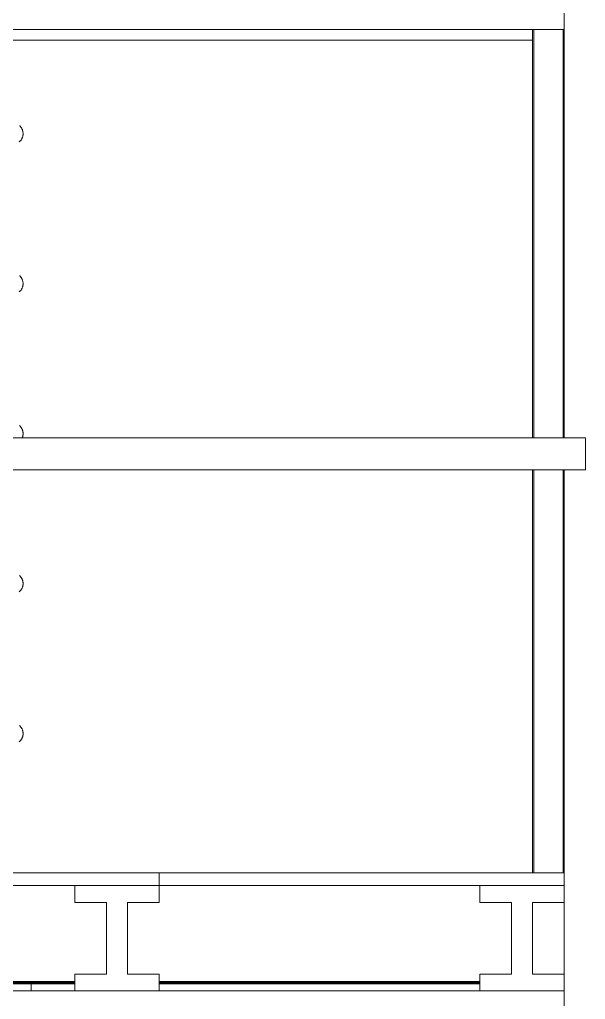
# Model space of a CAD drawing. Header units: inches. Extents: x 22 to 382261, y 22 to 371281.
# Drawn here: x 223490 to 224161, y 146985 to 148147 of the extents above; entities that cross this region are included whole.
import ezdxf

# ---------------------------------------------------------------- set-up
doc = ezdxf.new("R2010")
doc.units = ezdxf.units.IN
doc.header["$MEASUREMENT"] = 0
for name, color, linetype, lineweight in [('A-GLAZ-CWMG', 51, 'Continuous', 9), ('A-ROOF-OTLN', 132, 'Continuous', 9), ('I-WALL', 2, 'Continuous', 9), ('P-PIPE', 3, 'Continuous', 9)]:
    doc.layers.add(name, color=color, linetype=linetype, lineweight=lineweight)

# ---------------------------------------------------------------- blocks, each defined once
blk = doc.blocks.new('96M_High_Galvanize_Water_Tank_Frame_22788 - 96M_High_Galvanize_Water_Tank_Frame_22788-498790-Right Side Elevation')
at = {"layer": 'P-PIPE'}
for p, q in [((3612.8, 7880), (3612.8, 7910)), ((3612.8, 7880), (-485.9, 7880)), ((3575.3, 7880), (3575.3, 7395.7)), ((3576.6, 7880), (3611.6, 7880)), ((3576.6, 7395.7), (3576.6, 7880)), ((3611.6, 7395.7), (3611.6, 7880)), ((3612.8, 7395.7), (3612.8, 7880)), ((-510.9, 7395.7), (3637.8, 7395.7)), ((3637.8, 7357.7), (3637.8, 7395.7)), ((3637.8, 7357.7), (-510.9, 7357.7)), ((3575.3, 7357.7), (3575.3, 6880)), ((3576.6, 6880), (3576.6, 7357.7)), ((3611.6, 6880), (3611.6, 7357.7)), ((3612.8, 6880), (3612.8, 7357.7)), ((-7.2, 6880), (3132.8, 6880)), ((3132.8, 6865), (3132.8, 6880)), ((3132.8, 6880), (3612.8, 6880)), ((3132.8, 6865), (3132.8, 6880)), ((3611.6, 6880), (3576.6, 6880)), ((3612.8, 6865), (3612.8, 6880)), ((3132.8, 6865), (-7.2, 6865)), ((3132.8, 6865), (3032.8, 6865)), ((3032.8, 6865), (3032.8, 6845)), ((3132.8, 6845), (3132.8, 6865)), ((3612.8, 6865), (3132.8, 6865)), ((3612.8, 6865), (3512.8, 6865)), ((3512.8, 6865), (3512.8, 6845)), ((3612.8, 6845), (3612.8, 6865)), ((3032.8, 6845), (3070.3, 6845)), ((3070.3, 6845), (3070.3, 6760)), ((3095.3, 6760), (3095.3, 6845)), ((3095.3, 6845), (3132.8, 6845)), ((3512.8, 6845), (3550.3, 6845)), ((3550.3, 6845), (3550.3, 6760)), ((3575.3, 6760), (3575.3, 6845)), ((3575.3, 6845), (3612.8, 6845)), ((3612.8, 6760), (3612.8, 6845)), ((3032.8, 6760), (3032.8, 6740)), ((3070.3, 6760), (3032.8, 6760)), ((3132.8, 6760), (3095.3, 6760)), ((3132.8, 6740), (3132.8, 6760)), ((3512.8, 6760), (3512.8, 6740)), ((3550.3, 6760), (3512.8, 6760)), ((3612.8, 6760), (3575.3, 6760)), ((3612.8, 6740), (3612.8, 6760)), ((2672.8, 6740), (3032.8, 6740)), ((3032.8, 6740), (3132.8, 6740)), ((3132.8, 6740), (3512.8, 6740)), ((3512.8, 6740), (3612.8, 6740)), ((3612.8, 6740), (3612.8, 6720))]:
    blk.add_line(p, q, dxfattribs=at)
at = {"layer": 'P-PIPE', "flags": 128}
for points in [[(2967.3, 7765.8), (2967.7, 7765.5), (2968, 7765.1), (2968.4, 7764.8), (2968.7, 7764.4), (2969, 7764), (2969.3, 7763.6), (2969.6, 7763.2), (2969.9, 7762.7), (2970.1, 7762.3), (2970.4, 7761.8), (2970.6, 7761.4), (2970.8, 7760.9), (2970.9, 7760.4), (2971.1, 7759.9), (2971.2, 7759.5), (2971.4, 7759), (2971.5, 7758.5), (2971.5, 7758), (2971.6, 7757.5), (2971.6, 7756.9), (2971.6, 7756.4), (2971.6, 7755.9), (2971.6, 7755.4), (2971.6, 7754.9), (2971.5, 7754.4), (2971.4, 7753.9), (2971.3, 7753.4), (2971.2, 7752.9), (2971, 7752.4), (2970.9, 7752), (2970.7, 7751.5), (2970.5, 7751), (2970.3, 7750.6), (2970, 7750.1), (2969.8, 7749.7), (2969.5, 7749.2), (2969.2, 7748.8), (2968.9, 7748.4), (2968.6, 7748), (2968.2, 7747.7), (2967.9, 7747.3), (2967.5, 7746.9), (2967.1, 7746.6)], [(2967.3, 7765.8), (2967.7, 7765.5), (2968, 7765.1), (2968.4, 7764.8), (2968.7, 7764.4), (2969, 7764), (2969.3, 7763.6), (2969.6, 7763.2)], [(2969.9, 7762.7), (2970.1, 7762.3), (2970.4, 7761.8), (2970.6, 7761.4)], [(2970.8, 7760.9), (2970.9, 7760.4), (2971.1, 7759.9), (2971.2, 7759.5), (2971.4, 7759), (2971.5, 7758.5), (2971.5, 7758), (2971.6, 7757.5), (2971.6, 7756.9)], [(2971.6, 7755.4), (2971.6, 7754.9), (2971.5, 7754.4), (2971.4, 7753.9), (2971.3, 7753.4), (2971.2, 7752.9), (2971, 7752.4), (2970.9, 7752), (2970.7, 7751.5), (2970.5, 7751), (2970.3, 7750.6), (2970, 7750.1), (2969.8, 7749.7), (2969.5, 7749.2), (2969.2, 7748.8), (2968.9, 7748.4), (2968.6, 7748), (2968.2, 7747.7), (2967.9, 7747.3)], [(2967.3, 7588), (2967.7, 7587.7), (2968, 7587.3), (2968.4, 7587), (2968.7, 7586.6), (2969, 7586.2), (2969.3, 7585.8), (2969.6, 7585.4), (2969.9, 7584.9), (2970.1, 7584.5), (2970.4, 7584), (2970.6, 7583.6), (2970.8, 7583.1), (2970.9, 7582.6), (2971.1, 7582.1), (2971.2, 7581.7), (2971.4, 7581.2), (2971.5, 7580.7), (2971.5, 7580.2), (2971.6, 7579.7), (2971.6, 7579.1), (2971.6, 7578.6), (2971.6, 7578.1), (2971.6, 7577.6), (2971.6, 7577.1), (2971.5, 7576.6), (2971.4, 7576.1), (2971.3, 7575.6), (2971.2, 7575.1), (2971, 7574.6), (2970.9, 7574.2), (2970.7, 7573.7), (2970.5, 7573.2), (2970.3, 7572.8), (2970, 7572.3), (2969.8, 7571.9), (2969.5, 7571.4), (2969.2, 7571), (2968.9, 7570.6), (2968.6, 7570.2), (2968.2, 7569.9), (2967.9, 7569.5), (2967.5, 7569.1), (2967.1, 7568.8)], [(2967.3, 7588), (2967.7, 7587.7), (2968, 7587.3), (2968.4, 7587), (2968.7, 7586.6), (2969, 7586.2), (2969.3, 7585.8), (2969.6, 7585.4)], [(2971.6, 7577.6), (2971.6, 7577.1), (2971.5, 7576.6), (2971.4, 7576.1), (2971.3, 7575.6), (2971.2, 7575.1), (2971, 7574.6), (2970.9, 7574.2), (2970.7, 7573.7), (2970.5, 7573.2), (2970.3, 7572.8), (2970, 7572.3), (2969.8, 7571.9), (2969.5, 7571.4), (2969.2, 7571), (2968.9, 7570.6), (2968.6, 7570.2), (2968.2, 7569.9), (2967.9, 7569.5)], [(2969.9, 7584.9), (2970.1, 7584.5), (2970.4, 7584), (2970.6, 7583.6)], [(2970.8, 7583.1), (2970.9, 7582.6), (2971.1, 7582.1), (2971.2, 7581.7), (2971.4, 7581.2), (2971.5, 7580.7), (2971.5, 7580.2), (2971.6, 7579.7), (2971.6, 7579.1)], [(2967.3, 7410.2), (2967.7, 7409.9), (2968, 7409.5), (2968.4, 7409.2), (2968.7, 7408.8), (2969, 7408.4), (2969.3, 7408), (2969.6, 7407.6), (2969.9, 7407.1), (2970.1, 7406.7), (2970.4, 7406.2), (2970.6, 7405.8), (2970.8, 7405.3), (2970.9, 7404.8), (2971.1, 7404.3), (2971.2, 7403.9), (2971.4, 7403.4), (2971.5, 7402.9), (2971.5, 7402.4), (2971.6, 7401.9), (2971.6, 7401.3), (2971.6, 7400.8), (2971.6, 7400.3), (2971.6, 7399.8), (2971.6, 7399.3), (2971.5, 7398.8), (2971.4, 7398.3), (2971.3, 7397.8), (2971.2, 7397.3), (2971, 7396.8), (2970.9, 7396.4), (2970.7, 7395.9)], [(2967.3, 7410.2), (2967.7, 7409.9), (2968, 7409.5), (2968.4, 7409.2), (2968.7, 7408.8), (2969, 7408.4), (2969.3, 7408), (2969.6, 7407.6)], [(2969.9, 7407.1), (2970.1, 7406.7), (2970.4, 7406.2), (2970.6, 7405.8)], [(2971.6, 7399.8), (2971.6, 7399.3), (2971.5, 7398.8), (2971.4, 7398.3), (2971.3, 7397.8), (2971.2, 7397.3), (2971, 7396.8), (2970.9, 7396.4), (2970.7, 7395.9)], [(2970.8, 7405.3), (2970.9, 7404.8), (2971.1, 7404.3), (2971.2, 7403.9), (2971.4, 7403.4), (2971.5, 7402.9), (2971.5, 7402.4), (2971.6, 7401.9), (2971.6, 7401.3)], [(2967.3, 7232.4), (2967.7, 7232.1), (2968, 7231.7), (2968.4, 7231.4), (2968.7, 7231), (2969, 7230.6), (2969.3, 7230.2), (2969.6, 7229.8), (2969.9, 7229.3), (2970.1, 7228.9), (2970.4, 7228.4), (2970.6, 7228), (2970.8, 7227.5), (2970.9, 7227), (2971.1, 7226.5), (2971.2, 7226.1), (2971.4, 7225.6), (2971.5, 7225.1), (2971.5, 7224.6), (2971.6, 7224.1), (2971.6, 7223.5), (2971.6, 7223), (2971.6, 7222.5), (2971.6, 7222), (2971.6, 7221.5), (2971.5, 7221), (2971.4, 7220.5), (2971.3, 7220), (2971.2, 7219.5), (2971, 7219), (2970.9, 7218.6), (2970.7, 7218.1), (2970.5, 7217.6), (2970.3, 7217.2), (2970, 7216.7), (2969.8, 7216.3), (2969.5, 7215.8), (2969.2, 7215.4), (2968.9, 7215), (2968.6, 7214.6), (2968.2, 7214.3), (2967.9, 7213.9), (2967.5, 7213.5), (2967.1, 7213.2)], [(2967.3, 7232.4), (2967.7, 7232.1), (2968, 7231.7), (2968.4, 7231.4), (2968.7, 7231), (2969, 7230.6), (2969.3, 7230.2), (2969.6, 7229.8)], [(2969.9, 7229.3), (2970.1, 7228.9), (2970.4, 7228.4), (2970.6, 7228)], [(2970.8, 7227.5), (2970.9, 7227), (2971.1, 7226.5), (2971.2, 7226.1), (2971.4, 7225.6), (2971.5, 7225.1), (2971.5, 7224.6), (2971.6, 7224.1), (2971.6, 7223.5)], [(2971.6, 7222), (2971.6, 7221.5), (2971.5, 7221), (2971.4, 7220.5), (2971.3, 7220), (2971.2, 7219.5), (2971, 7219), (2970.9, 7218.6), (2970.7, 7218.1), (2970.5, 7217.6), (2970.3, 7217.2), (2970, 7216.7), (2969.8, 7216.3), (2969.5, 7215.8), (2969.2, 7215.4), (2968.9, 7215), (2968.6, 7214.6), (2968.2, 7214.3), (2967.9, 7213.9)], [(2967.3, 7054.6), (2967.7, 7054.3), (2968, 7053.9), (2968.4, 7053.6), (2968.7, 7053.2), (2969, 7052.8), (2969.3, 7052.4), (2969.6, 7052), (2969.9, 7051.5), (2970.1, 7051.1), (2970.4, 7050.6), (2970.6, 7050.2), (2970.8, 7049.7), (2970.9, 7049.2), (2971.1, 7048.7), (2971.2, 7048.3), (2971.4, 7047.8), (2971.5, 7047.3), (2971.5, 7046.8), (2971.6, 7046.3), (2971.6, 7045.7), (2971.6, 7045.2), (2971.6, 7044.7), (2971.6, 7044.2), (2971.6, 7043.7), (2971.5, 7043.2), (2971.4, 7042.7), (2971.3, 7042.2), (2971.2, 7041.7), (2971, 7041.2), (2970.9, 7040.8), (2970.7, 7040.3), (2970.5, 7039.8), (2970.3, 7039.4), (2970, 7038.9), (2969.8, 7038.5), (2969.5, 7038), (2969.2, 7037.6), (2968.9, 7037.2), (2968.6, 7036.8), (2968.2, 7036.5), (2967.9, 7036.1), (2967.5, 7035.7), (2967.1, 7035.4)], [(2967.3, 7054.6), (2967.7, 7054.3), (2968, 7053.9), (2968.4, 7053.6), (2968.7, 7053.2), (2969, 7052.8), (2969.3, 7052.4), (2969.6, 7052)], [(2969.9, 7051.5), (2970.1, 7051.1), (2970.4, 7050.6), (2970.6, 7050.2)], [(2971.6, 7044.2), (2971.6, 7043.7), (2971.5, 7043.2), (2971.4, 7042.7), (2971.3, 7042.2), (2971.2, 7041.7), (2971, 7041.2), (2970.9, 7040.8), (2970.7, 7040.3), (2970.5, 7039.8), (2970.3, 7039.4), (2970, 7038.9), (2969.8, 7038.5), (2969.5, 7038), (2969.2, 7037.6), (2968.9, 7037.2), (2968.6, 7036.8), (2968.2, 7036.5), (2967.9, 7036.1)], [(2970.8, 7049.7), (2970.9, 7049.2), (2971.1, 7048.7), (2971.2, 7048.3), (2971.4, 7047.8), (2971.5, 7047.3), (2971.5, 7046.8), (2971.6, 7046.3), (2971.6, 7045.7)]]:
    blk.add_lwpolyline(points, dxfattribs=at)
blk = doc.blocks.new('Rectangular Mullion - 50 x 150mm-V51-Right Side Elevation')
at = {"layer": 'A-GLAZ-CWMG'}
blk.add_line((2981.2, 6740), (2981.2, 6750), dxfattribs=at)
blk = doc.blocks.new('Rectangular Mullion - 50 x 150mm-V54-Right Side Elevation')
at = {"layer": 'A-GLAZ-CWMG'}
for p, q in [((2931.2, 6750), (2931.2, 6740)), ((2981.2, 6750), (2981.2, 6740))]:
    blk.add_line(p, q, dxfattribs=at)

msp = doc.modelspace()

# ---------------------------------------------------------------- linework, layer by layer
at = {"layer": 'A-ROOF-OTLN'}
msp.add_line((224098.3, 148122.7), (223481.7, 148122.7), dxfattribs=at)
at = {"layer": 'I-WALL', "lineweight": 70}
for p, q in [((223195.8, 147005.4), (223555.8, 147005.4)), ((223655.8, 147005.4), (224035.8, 147005.4))]:
    msp.add_line(p, q, dxfattribs=at)

# ---------------------------------------------------------------- block references
at = {"layer": 'A-GLAZ-CWMG'}
for name in ['Rectangular Mullion - 50 x 150mm-V54-Right Side Elevation', 'Rectangular Mullion - 50 x 150mm-V51-Right Side Elevation']:
    msp.add_blockref(name, (220522.9, 140255.4), dxfattribs=at)
at = {"layer": 'P-PIPE'}
msp.add_blockref('96M_High_Galvanize_Water_Tank_Frame_22788 - 96M_High_Galvanize_Water_Tank_Frame_22788-498790-Right Side Elevation', (220522.9, 140255.4), dxfattribs=at)

doc.saveas('drawing.dxf')
